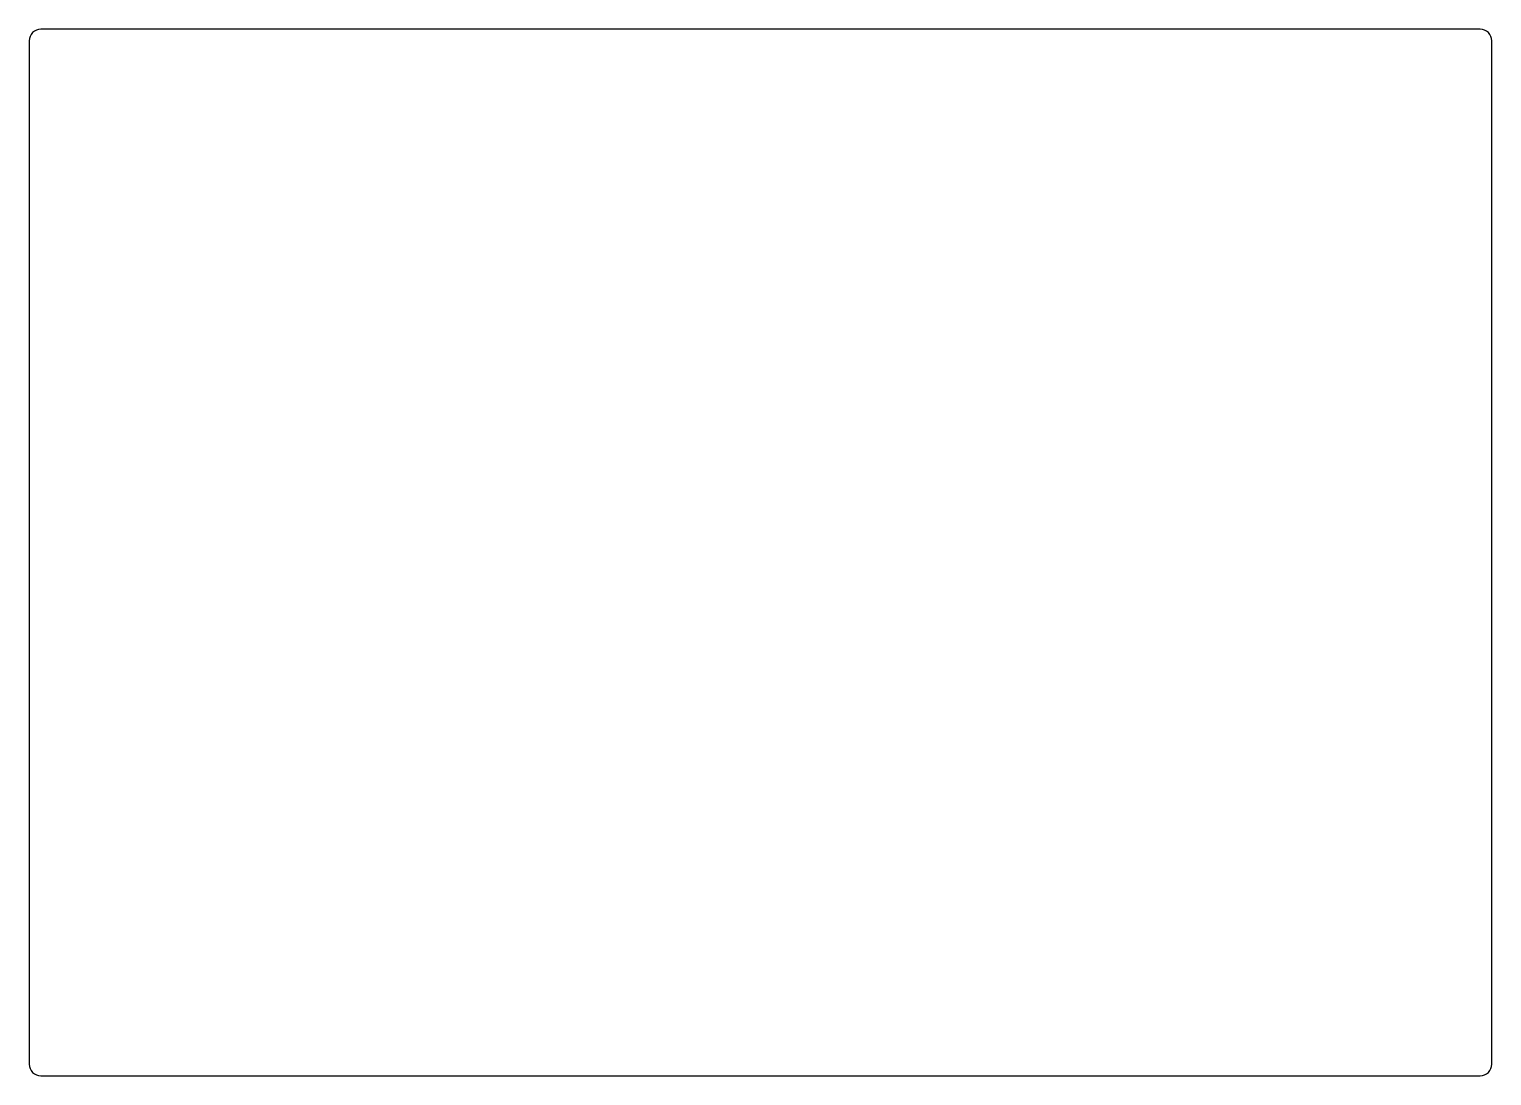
# Model space of a CAD drawing. Header units: millimetres. Extents: x -383 to -3, y 25 to 297.
import ezdxf

# ---------------------------------------------------------------- set-up
doc = ezdxf.new("R2010")
doc.units = ezdxf.units.MM
doc.layers.get('0').update_dxf_attribs({"linetype": 'CONTINUOUS'})

msp = doc.modelspace()

# ---------------------------------------------------------------- linework, layer by layer
msp.add_lwpolyline([(-383, 294), (-383, 28, 0.414214), (-380, 25), (-6, 25, 0.414214), (-3, 28), (-3, 294, 0.414214), (-6, 297), (-380, 297, 0.414214)], format="xyb", close=True)

doc.saveas('drawing.dxf')
